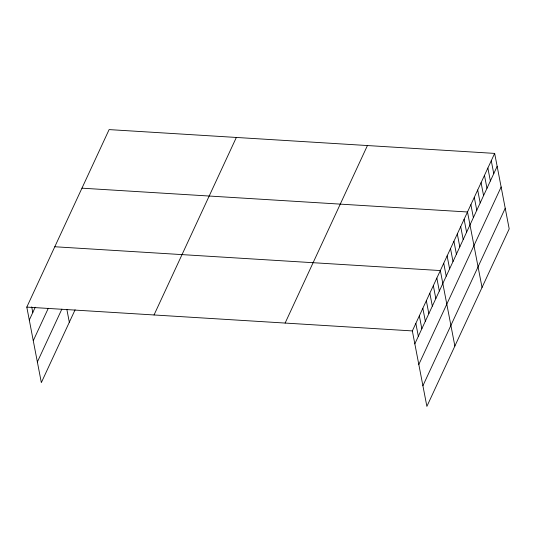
<?xml version="1.0" encoding="UTF-8"?>
<svg xmlns="http://www.w3.org/2000/svg" width="536" height="536" viewBox="0 0 536 536"><rect width="100%" height="100%" fill="white"/><g stroke="black" fill="none" stroke-linecap="round" stroke-linejoin="round"><path stroke-width="0.8" d="M75.094 309.795L41.339 382.597L26.8 307.108L109.116 129.598L494.661 153.403L509.2 228.892L426.884 406.402L412.345 330.92L494.661 153.403M29.292 320.052L35.242 307.229M33.266 340.695L48.307 308.254M37.359 361.961L61.848 309.145M154.033 314.967L236.349 137.451M285.119 323.061L367.435 145.544M414.837 343.857L497.153 166.341M418.817 364.5L501.133 186.984M422.911 385.766L505.227 208.249M81.954 188.176L467.499 211.981L482.038 287.47M54.786 246.754L440.337 270.559L454.87 346.048M26.8 307.108L412.345 330.92M491.271 160.726L493.757 173.664M487.874 168.049L490.366 180.987M484.477 175.373L486.969 188.31M481.08 182.689L483.573 195.633M477.683 190.012L480.176 202.956M474.293 197.335L476.785 210.28M470.896 204.658L473.389 217.603M464.102 219.304L466.595 232.242M460.705 226.628L463.198 239.565M457.315 233.951L459.808 246.888M453.918 241.274L456.411 254.211M450.521 248.597L453.014 261.535M447.125 255.92L449.617 268.858M443.728 263.243L446.22 276.181M436.833 278.104L439.326 291.048M433.336 285.655L435.828 298.592M429.839 293.199L432.331 306.136M426.341 300.743L428.834 313.681M422.844 308.287L425.336 321.225M419.346 315.831L421.839 328.769M415.842 323.375L418.335 336.313M66.879 309.54L69.325 322.243M31.698 306.847L32.79 312.508"/></g></svg>
